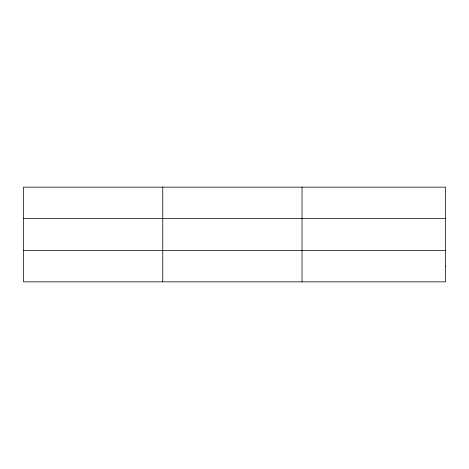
<?xml version="1.0" encoding="UTF-8"?>
<svg xmlns="http://www.w3.org/2000/svg" width="469" height="469" viewBox="0 0 469 469"><rect width="100%" height="100%" fill="white"/><g stroke="black" fill="none" stroke-linecap="round" stroke-linejoin="round"><path stroke-width="0.7" d="M162.743 187.143L162.743 281.857M302.036 187.143L302.036 281.857M23.45 218.402L445.55 218.402M23.45 250.598L445.55 250.598M445.55 266.228L445.55 281.857L23.45 281.857L23.45 187.143L445.55 187.143L445.55 266.228"/></g></svg>
